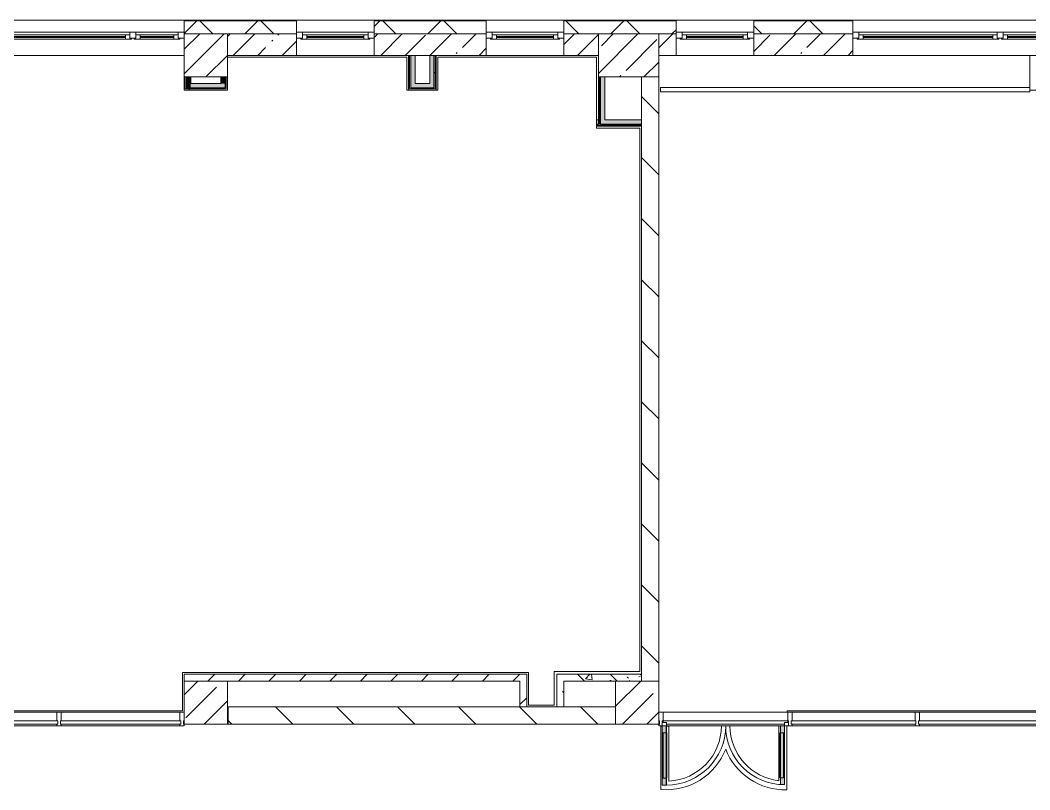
# Model space of a CAD drawing. Header units: millimetres. Extents: x 35363 to 232034, y -8553 to 29000.
# Drawn here: x 208673 to 220374, y 12640 to 21558 of the extents above; entities that cross this region are included whole.
import ezdxf

# ---------------------------------------------------------------- set-up
doc = ezdxf.new("R2010")
doc.units = ezdxf.units.MM
for name, color, linetype, lineweight, true_color in [('A-DETL-GENF-2', 7, 'Continuous', 5, 0xe2e2e2), ('A-DETL-GENF-3', 7, 'Continuous', 5, 0xaaaaaa), ('A-DOOR-3', 7, 'Continuous', 5, 0xaaaaaa), ('A-FLOR-1', 7, 'Continuous', 5, 0xaaaaaa), ('I-WALL-1', 7, 'Continuous', 5, 0xe7e7e7), ('I-WALL-2', 7, 'Continuous', 9, 0xe7e7e7), ('I-WALL-5', 7, 'Continuous', 5, 0x787878)]:
    doc.layers.add(name, color=color, linetype=linetype, lineweight=lineweight, true_color=true_color)
for name, color, linetype, lineweight in [('A-GLAZ-2', 7, 'Continuous', 5), ('A-GLAZ-CURT-2', 7, 'Continuous', 5), ('A-GLAZ-CWMG-2', 7, 'Continuous', 5), ('A-WALL', 7, 'Continuous', 9), ('A-WALL-2', 7, 'Continuous', 5), ('I-WALL-3', 7, 'Continuous', 5), ('S-COLS-1', 7, 'Continuous', 5)]:
    doc.layers.add(name, color=color, linetype=linetype, lineweight=lineweight)
pattern_1 = [(45, (105024.03, 0), (-285.1231, 285.1231), []), (45, (105309.15, 0), (-285.1231, 285.1231), [504.031, -100.806, 16.764, -84.042])]
pattern_2 = [(135, (105024.03, 0), (-353.5534, -353.5534), [])]
pattern_3 = [(135, (105024, 0), (-377.1708, -377.1708), [533.4, -88.9, 17.78, -88.9]), (135, (105024, 376.94), (-377.1708, -377.1708), []), (50, (105024.03, 0), (637.6445, -55.7866), [66.675, -733.425]), (355, (105024, 0), (-123.3494, 668.6992), [53.34, -586.74]), (100.451, (105077.16, -4.65), (514.299, 612.908), [56.665, -623.315]), (46.184, (105024, 177.8), (948.7764, -147.1497), [100.012, -1100.137]), (96.636, (105103.1, 165.5), (830.909, 865.997), [84.998, -934.973]), (351.184, (105024, 177.8), (830.918, 865.988), [80.01, -880.11]), (21, (105112.93, 133.35), (530.6506, -357.9283), [66.675, -733.425]), (326, (105112.9, 133.35), (216.308, 644.6585), [53.34, -586.74]), (71.451, (105157.15, 103.5), (746.9596, 286.7243), [56.665, -623.315]), (37.5, (105024.03, 0), (10.81053, 295.9426), [16.764, -562.864, 16.764, -578.866, -588.962]), (37.5, (105024.03, 0), (10.81053, 295.9426), [-1175.258, 16.764, -572.198]), (7.5, (105024.03, 0), (233.8692, 350.63175), [16.764, -322.834, 16.764, -549.529, -224.472]), (7.5, (105024.03, 0), (233.8692, 350.63175), [-905.891, 16.764, -207.708]), (327.5, (104825.78, 0), (474.5678, -20.0513), [16.764, -205.486, 16.764, -676.656, -920.115]), (327.5, (104825.78, 0), (474.5678, -20.0513), [-915.67, 16.764, -903.351]), (317.5, (104736.9, 0), (518.4522, 88.9934), [16.764, -272.161, 16.764, -443.738, -653.415]), (317.5, (104736.9, 0), (518.4522, 88.9934), [-749.427, 16.764, -636.651])]
pattern_4 = [(45, (105024, 0), (-530.33, 530.33), []), (135, (105024, 0), (-530.33, -530.33), [])]
pattern_5 = [(45, (105024.03, 0), (-176.7767, 176.7767), [])]

# ---------------------------------------------------------------- blocks, each defined once
blk = doc.blocks.new('120_Окно_СКБ_1Ст - 120_Окно_СКБ_1Ст 900х2500_h_ с форточкой-22877787-2_6_2_птичка')
at = {"layer": 'A-GLAZ-2'}
for p, q in [((-450, -127), (-450, -57)), ((-450, -57), (-380, -57)), ((450, -57), (-450, -57)), ((-380, -57), (-380, -127)), ((380, -87), (-380, -87)), ((-380, -87), (-380, -127)), ((-330, -137), (-330, -87)), ((-330, -107), (330, -107)), ((330, -117), (-330, -117)), ((330, -137), (330, -87)), ((380, -127), (380, -57)), ((380, -57), (450, -57)), ((380, -127), (380, -87)), ((450, -57), (450, -127)), ((-380, -127), (-450, -127)), ((-450, -127), (-400, -127)), ((-380, -127), (-400, -127)), ((-400, -127), (-400, -137)), ((-400, -137), (400, -137)), ((400, -137), (-400, -137)), ((450, -127), (380, -127)), ((400, -127), (380, -127)), ((400, -127), (450, -127)), ((400, -137), (400, -127))]:
    blk.add_line(p, q, dxfattribs=at)
blk = doc.blocks.new('120_Окно_СКБ_2Ст_Фрамуга сверху - 120_Окно_СКБ_2Ст_2300х2500_h_ ДОО-23103760-2_6_2_птичка')
at = {"layer": 'A-GLAZ-2'}
for p, q in [((-1150, -127), (-1150, -57)), ((-1150, -57), (-1080, -57)), ((1150, -57), (-1150, -57)), ((-1080, -57), (-1080, -127)), ((-1080, -57), (1080, -57)), ((520, -87), (-1080, -87)), ((-1080, -87), (-1080, -127)), ((-1030, -137), (-1030, -87)), ((-1030, -107), (470, -107)), ((470, -117), (-1030, -117)), ((470, -137), (470, -87)), ((520, -127), (520, -57)), ((520, -57), (590, -57)), ((520, -127), (520, -87)), ((590, -57), (590, -127)), ((1080, -87), (590, -87)), ((590, -87), (590, -127)), ((640, -137), (640, -87)), ((640, -107), (1030, -107)), ((1030, -117), (640, -117)), ((1030, -137), (1030, -87)), ((1080, -127), (1080, -57)), ((1080, -57), (1150, -57)), ((1080, -127), (1080, -87)), ((1150, -57), (1150, -127)), ((-1080, -127), (-1150, -127)), ((-1150, -127), (-1100, -127)), ((-1080, -127), (-1100, -127)), ((-1100, -127), (-1100, -137)), ((-1100, -137), (540, -137)), ((540, -137), (-1100, -137)), ((590, -127), (520, -127)), ((540, -127), (520, -127)), ((540, -127), (570, -127)), ((540, -127), (570, -127)), ((540, -137), (540, -127)), ((590, -127), (570, -127)), ((570, -127), (570, -137)), ((570, -137), (1100, -137)), ((1100, -137), (570, -137)), ((1150, -127), (1080, -127)), ((1100, -127), (1080, -127)), ((1100, -127), (1150, -127)), ((1100, -137), (1100, -127))]:
    blk.add_line(p, q, dxfattribs=at)
blk = doc.blocks.new('120_Окно_СКБ_2Ст_Фрамуга сверху - 120_Окно_СКБ_2Ст_2300х2500_h_ ДОО-V146-2_6_2_птичка')
at = {"layer": 'A-GLAZ-2'}
for p, q in [((-1150, -127), (-1150, -57)), ((-1150, -57), (-1080, -57)), ((1150, -57), (-1150, -57)), ((-1080, -57), (-1080, -127)), ((-1080, -57), (1080, -57)), ((520, -87), (-1080, -87)), ((-1080, -87), (-1080, -127)), ((-1030, -137), (-1030, -87)), ((-1030, -107), (470, -107)), ((470, -117), (-1030, -117)), ((470, -137), (470, -87)), ((520, -127), (520, -57)), ((520, -57), (590, -57)), ((520, -127), (520, -87)), ((590, -57), (590, -127)), ((1080, -87), (590, -87)), ((590, -87), (590, -127)), ((640, -137), (640, -87)), ((640, -107), (1030, -107)), ((1030, -117), (640, -117)), ((1030, -137), (1030, -87)), ((1080, -127), (1080, -57)), ((1080, -57), (1150, -57)), ((1080, -127), (1080, -87)), ((1150, -57), (1150, -127)), ((-1080, -127), (-1150, -127)), ((-1150, -127), (-1100, -127)), ((-1080, -127), (-1100, -127)), ((-1100, -127), (-1100, -137)), ((-1100, -137), (540, -137)), ((540, -137), (-1100, -137)), ((590, -127), (520, -127)), ((540, -127), (520, -127)), ((540, -127), (570, -127)), ((540, -127), (570, -127)), ((540, -137), (540, -127)), ((590, -127), (570, -127)), ((570, -127), (570, -137)), ((570, -137), (1100, -137)), ((1100, -137), (570, -137)), ((1150, -127), (1080, -127)), ((1100, -127), (1080, -127)), ((1100, -127), (1150, -127)), ((1100, -137), (1100, -127))]:
    blk.add_line(p, q, dxfattribs=at)
blk = doc.blocks.new('BSC_Колонна _Прямоугольная - 500х500-23282986-2_6_2_птичка')
at = {"layer": 'S-COLS-1'}
h = blk.add_hatch(dxfattribs=at)
h.set_pattern_fill('FP_158', color=256, style=0, pattern_type=2)
h.set_pattern_definition([(45, (-105800, -21150), (-285.1231, 285.1231), []), (45, (-105514.88, -21150), (-285.1231, 285.1231), [504.031, -100.806, 16.764, -84.042])])
h.paths.add_polyline_path([(-250, -250), (250, -250), (250, 250), (-250, 250), (-250, 66)])
for p, q in [((250, 250), (-250, 250)), ((-250, 250), (-250, -250)), ((250, -250), (250, 250)), ((-250, -250), (250, -250))]:
    blk.add_line(p, q, dxfattribs=at)
blk = doc.blocks.new('BSC_Колонна _Прямоугольная - 700х500-V172-2_6_2_птичка')
at = {"layer": 'S-COLS-1'}
h = blk.add_hatch(dxfattribs=at)
h.set_pattern_fill('FP_170', color=256, style=0, pattern_type=2)
h.set_pattern_definition([(45, (-110700, -21150), (-285.1231, 285.1231), []), (45, (-110414.88, -21150), (-285.1231, 285.1231), [504.031, -100.806, 16.764, -84.042])])
h.paths.add_polyline_path([(-350, -250), (350, -250), (350, 250), (-350, 250), (-350, 66)])
for p, q in [((350, 250), (-350, 250)), ((-350, 250), (-350, -250)), ((350, -250), (350, 250)), ((-350, -250), (350, -250))]:
    blk.add_line(p, q, dxfattribs=at)
blk = doc.blocks.new('Прямоугольный импост - Импост структурный с накладкой - 160мм Темный-30756008-2_6_2_птичка')
at = {"layer": 'A-GLAZ-CWMG-2'}
for p, q in [((-50, 0), (-50, 17)), ((-50, 17), (0, 17)), ((-40, 0), (-50, 0)), ((-40, -40), (-40, 0)), ((0, 0), (-10, 0)), ((-10, 0), (-10, -40)), ((0, 17), (0, 0)), ((-50, -140), (-50, -40)), ((-50, -40), (-40, -40)), ((-10, -40), (0, -40)), ((0, -40), (0, -140)), ((0, -140), (-50, -140))]:
    blk.add_line(p, q, dxfattribs=at)
blk = doc.blocks.new('Системная панель - Стекло - 40мм-32427251-2_6_2_птичка')
at = {"layer": 'A-GLAZ-CURT-2'}
h = blk.add_hatch(dxfattribs=at)
h.set_pattern_fill('FP_187', color=256, style=0, pattern_type=2)
h.set_pattern_definition([(45, (-105312.5, -12900), (-1414.214, 1414.214), [1000, -3000]), (45, (-106312.5, -13400), (-1414.214, 1414.214), [3000, -1000]), (45, (-104312.5, -13900), (-1414.214, 1414.214), [1000, -3000])])
h.paths.add_polyline_path([(-460, 0), (697, 0), (697, 40), (-697, 40), (-697, 0)])
for p, q in [((697, 40), (-697, 40)), ((-697, 40), (-697, 0)), ((697, 0), (697, 40)), ((-697, 0), (697, 0))]:
    blk.add_line(p, q, dxfattribs=at)
blk = doc.blocks.new('Прямоугольный импост - Импост структурный с накладкой - 160мм Темный-32427249-2_6_2_птичка')
at = {"layer": 'A-GLAZ-CWMG-2'}
for p, q in [((105500, 13540), (104125, 13540)), ((105500, 13383), (104125, 13383))]:
    blk.add_line(p, q, dxfattribs=at)
blk = doc.blocks.new('Системная панель - Стекло - 40мм-32427252-2_6_2_птичка')
at = {"layer": 'A-GLAZ-CURT-2'}
for p, q in [((720, 40), (-720, 40)), ((-720, 40), (-720, 0)), ((-720, 0), (720, 0)), ((720, 0), (720, 40))]:
    blk.add_line(p, q, dxfattribs=at)
blk = doc.blocks.new('Прямоугольный импост - Импост структурный с накладкой - 160мм Темный-32427250-2_6_2_птичка')
at = {"layer": 'A-GLAZ-CWMG-2'}
for p, q in [((104075, 13540), (102655, 13540)), ((104075, 13383), (102655, 13383))]:
    blk.add_line(p, q, dxfattribs=at)
blk = doc.blocks.new('Прямоугольный импост - Импост структурный с накладкой - 160мм Темный-30755591-2_6_2_птичка')
at = {"layer": 'A-GLAZ-CWMG-2'}
for p, q in [((-25, 0), (-25, 17)), ((-25, 17), (25, 17)), ((-15, 0), (-25, 0)), ((-15, -40), (-15, 0)), ((25, 0), (15, 0)), ((15, 0), (15, -40)), ((25, 17), (25, 0)), ((-25, -140), (-25, -40)), ((-25, -40), (-15, -40)), ((15, -40), (25, -40)), ((25, -40), (25, -140)), ((25, -140), (-25, -140))]:
    blk.add_line(p, q, dxfattribs=at)
blk = doc.blocks.new('Прямоугольный импост - Импост структурный с накладкой - 160мм Темный-32356295-2_6_2_птичка')
at = {"layer": 'A-GLAZ-CWMG-2'}
for p, q in [((-50, 40), (-50, 140)), ((-50, 140), (0, 140)), ((0, 140), (0, 40)), ((-40, 40), (-50, 40)), ((-40, 20), (-40, 40)), ((-10, 40), (-10, 0)), ((0, 40), (-10, 40)), ((-10, 0), (0, 0)), ((0, 0), (0, -17)), ((0, -17), (-40, -17))]:
    blk.add_line(p, q, dxfattribs=at)
blk = doc.blocks.new('Системная панель - Стекло - 40мм-32428871-2_6_2_птичка')
at = {"layer": 'A-GLAZ-CURT-2'}
for p, q in [((749, 0), (-749, 0)), ((-749, 0), (-749, -40)), ((749, -40), (749, 0)), ((-749, -40), (749, -40))]:
    blk.add_line(p, q, dxfattribs=at)
blk = doc.blocks.new('Дверь_Витражная_остекление_ - ВВ-23-32429828-2_6_2_птичка')
at = {"layer": 'A-DETL-GENF-2'}
for points in [[(687.5, 705), (687.5, 20), (732.5, 20), (732.5, 705)], [(-682.5, 700), (-682.5, 20), (-637.5, 20), (-637.5, 700)]]:
    blk.add_hatch(color=256, dxfattribs=at).paths.add_polyline_path(points)
at = {"layer": 'A-DETL-GENF-3'}
for p, q in [((732.5, 705), (687.5, 705)), ((687.5, 705), (687.5, 20)), ((732.5, 705), (687.5, 705)), ((687.5, 705), (687.5, 20)), ((732.5, 705), (732.5, 20)), ((732.5, 20), (732.5, 705)), ((-682.5, 700), (-637.5, 700)), ((-682.5, 700), (-682.5, 20)), ((-637.5, 700), (-682.5, 700)), ((-682.5, 700), (-682.5, 20)), ((-682.5, 620), (-637.5, 620)), ((-672.5, 620), (-672.5, 100)), ((-637.5, 700), (-637.5, 20)), ((-637.5, 20), (-637.5, 700)), ((-628.5, 620), (-628.5, 100)), ((678.5, 625), (678.5, 100)), ((732.5, 625), (687.5, 625)), ((722.5, 625), (722.5, 100)), ((-682.5, 100), (-637.5, 100)), ((-637.5, 20), (-682.5, 20)), ((-682.5, 20), (-637.5, 20)), ((732.5, 100), (687.5, 100))]:
    blk.add_line(p, q, dxfattribs=at)
at = {"layer": 'A-DOOR-3'}
for p, q in [((682.5, 705), (682.5, 20)), ((-682.5, 700), (-682.5, 20)), ((-682.5, 20), (-732.5, 20)), ((-732.5, 20), (-732.5, -20)), ((-682.5, -20), (-682.5, 20)), ((732.5, 20), (682.5, 20)), ((682.5, 20), (682.5, -20)), ((732.5, -20), (732.5, 20)), ((-732.5, -20), (-682.5, -20)), ((682.5, -20), (732.5, -20))]:
    blk.add_line(p, q, dxfattribs=at)
for centre, radius, start, end in [((682.5, 20), 685, 90, 180), ((-682.5, 20), 680, 360, 90)]:
    blk.add_arc(centre, radius, start, end, dxfattribs=at)
blk = doc.blocks.new('Прямоугольный импост - Импост структурный с накладкой - 160мм Темный-32428730-2_6_2_птичка')
at = {"layer": 'A-GLAZ-CWMG-2'}
for p, q in [((111101, 13540), (112546, 13540)), ((111101, 13420), (111101, 13440)), ((111101, 13440), (112546, 13440)), ((111141, 13400), (112506, 13400)), ((111141, 13383), (112506, 13383)), ((112546, 13440), (112546, 13420))]:
    blk.add_line(p, q, dxfattribs=at)
blk = doc.blocks.new('Прямоугольный импост - Импост структурный с накладкой - 160мм Темный-32428868-2_6_2_птичка')
at = {"layer": 'A-GLAZ-CWMG-2'}
for p, q in [((114071, 13540), (115549, 13540)), ((114071, 13383), (115549, 13383))]:
    blk.add_line(p, q, dxfattribs=at)
blk = doc.blocks.new('Системная панель - Стекло - 40мм-32428872-2_6_2_птичка')
at = {"layer": 'A-GLAZ-CURT-2'}
h = blk.add_hatch(dxfattribs=at)
h.set_pattern_fill('FP_188', color=256, style=0, pattern_type=2)
h.set_pattern_definition([(225, (113808, 12900), (1414.214, -1414.214), [1000, -3000]), (225, (114808, 13400), (1414.214, -1414.214), [3000, -1000]), (225, (112808, 13900), (1414.214, -1414.214), [1000, -3000])])
h.paths.add_polyline_path([(-723, 0), (-723, -40), (722, -40), (722, 0), (-611, 0)])
for p, q in [((722, 0), (-723, 0)), ((-723, 0), (-723, -40)), ((722, -40), (722, 0)), ((-723, -40), (722, -40))]:
    blk.add_line(p, q, dxfattribs=at)
blk = doc.blocks.new('Прямоугольный импост - Импост структурный с накладкой - 160мм Темный-32428869-2_6_2_птичка')
at = {"layer": 'A-GLAZ-CWMG-2'}
for p, q in [((112596, 13540), (114021, 13540)), ((112596, 13383), (114021, 13383))]:
    blk.add_line(p, q, dxfattribs=at)
blk = doc.blocks.new('Прямоугольный импост - Импост структурный с накладкой - 160мм Темный-32356291-2_6_2_птичка')
at = {"layer": 'A-GLAZ-CWMG-2'}
for p, q in [((-25, 40), (-25, 140)), ((-25, 140), (25, 140)), ((25, 140), (25, 40)), ((-15, 40), (-25, 40)), ((-25, -17), (-25, 0)), ((-25, 0), (-15, 0)), ((-15, 0), (-15, 40)), ((15, 40), (15, 20)), ((25, 40), (15, 40)), ((15, -17), (-25, -17))]:
    blk.add_line(p, q, dxfattribs=at)
blk = doc.blocks.new('Прямоугольный импост - Импост структурный с накладкой - 160мм Темный-30755836-2_6_2_птичка')
at = {"layer": 'A-GLAZ-CWMG-2'}
for p, q in [((-25, 40), (-25, 140)), ((-25, 140), (25, 140)), ((25, 140), (25, 40)), ((-15, 40), (-25, 40)), ((-25, -17), (-25, 0)), ((-25, 0), (-15, 0)), ((-15, 0), (-15, 40)), ((15, 40), (15, 0)), ((25, 40), (15, 40)), ((15, 0), (25, 0)), ((25, 0), (25, -17)), ((25, -17), (-25, -17))]:
    blk.add_line(p, q, dxfattribs=at)

msp = doc.modelspace()

# ---------------------------------------------------------------- hatches: boundary and pattern name
at = {"layer": 'A-WALL-2'}
h = msp.add_hatch(dxfattribs=at)
h.set_pattern_fill('FP_83', color=256, style=0, pattern_type=2)
h.set_pattern_definition([(45, (105024.03, 0), (-353.5534, 353.5534), []), (135, (105024.03, 0), (-353.5534, -353.5534), [])])
h.paths.add_polyline_path([(230104, 21400), (230254, 21400), (230254, 21550), (225174.2, 21550), (225174.2, 21400), (229420.4, 21400)])
h.paths.add_polyline_path([(211074, 21400), (211874.5, 21400), (211874.5, 21550), (210574.2, 21550), (210574.2, 21400)])
h.paths.add_polyline_path([(212774.5, 21400), (214074.5, 21400), (214074.5, 21550), (212774.5, 21550)])
h.paths.add_polyline_path([(215374, 21400), (216274, 21400), (216274, 21550), (214974.5, 21550), (214974.5, 21400)])
h.paths.add_polyline_path([(224274.2, 21400), (224274.2, 21550), (222924.5, 21550), (222924.5, 21400), (223953.8, 21400)])
h.paths.add_polyline_path([(221124.5, 21400), (222024.5, 21400), (222024.5, 21550), (220624.5, 21550), (220624.5, 21400)])
h.paths.add_polyline_path([(217174, 21400), (218324.5, 21400), (218324.5, 21550), (217174, 21550)])
h.paths.add_polyline_path([(207553.9, 21400), (208274.2, 21400), (208274.2, 21550), (207074, 21550), (207074, 21400)])
h.paths.add_polyline_path([(203909.5, 21400), (206174, 21400), (206174, 21550), (201634, 21550), (201634, 21400), (202087.3, 21400)])
h.paths.add_polyline_path([(198334, 21400), (198334, 21550), (198084, 21550), (198084, 21400)])
at = {"layer": 'I-WALL-1'}
msp.add_hatch(color=256, dxfattribs=at).paths.add_polyline_path([(215449, 20404), (215449, 20900), (215399, 20900), (215399, 20404)])
at = {"layer": 'I-WALL-2'}
for points in [[(213249, 20774), (213249, 21150), (213199, 21150), (213199, 20774)], [(213469, 20824), (213469, 21150), (213419, 21150), (213419, 20824)], [(210649, 20774), (210649, 20900), (210599, 20900), (210599, 20774)], [(211049, 20824), (211049, 20900), (210999, 20900), (210999, 20824)], [(210649, 20774), (211049, 20774), (211049, 20824), (210649, 20824)], [(213249, 20774), (213469, 20774), (213469, 20824), (213249, 20824)]]:
    msp.add_hatch(color=256, dxfattribs=at).paths.add_polyline_path(points)
h = msp.add_hatch(color=256, dxfattribs=at)
h.paths.add_polyline_path([(215354, 20354), (215374, 20354), (215374, 20404), (215354, 20404)])
h.paths.add_polyline_path([(215874, 20354), (215874, 20404), (215399, 20404), (215399, 20354), (215753.8, 20354)])
at = {"layer": 'I-WALL-3'}
h = msp.add_hatch(dxfattribs=at)
h.set_pattern_fill('FP_91', color=256, style=0, pattern_type=2)
h.set_pattern_definition(pattern_1)
h.paths.add_polyline_path([(222024.5, 21150), (222024.5, 21400), (221124.5, 21400), (221124.5, 21150), (221220.5, 21150)])
h.paths.add_polyline_path([(222924.5, 21150), (224274.2, 21150), (224274.2, 21400), (222924.5, 21400), (222924.5, 21215.7)])
h.paths.add_polyline_path([(226231.5, 21150), (226234, 21150), (226234, 21400), (225874, 21400), (225874, 21150)])
h.paths.add_polyline_path([(218324.5, 21150), (218324.5, 21400), (217174, 21400), (217174, 21150)])
h.paths.add_polyline_path([(213174, 21150), (214074.5, 21150), (214074.5, 21400), (212774.5, 21400), (212774.5, 21150), (213020.5, 21150)])
h.paths.add_polyline_path([(206161.5, 21150), (206174, 21150), (206174, 21400), (205824, 21400), (205824, 21150), (206149, 21150)])
h.paths.add_polyline_path([(208274.2, 21150), (208274.2, 21400), (207074, 21400), (207074, 21150), (207553.9, 21150)])
h.paths.add_polyline_path([(211874.5, 21150), (211874.5, 21400), (211074, 21400), (211074, 21150), (211198.3, 21150)])
h.paths.add_polyline_path([(214974.5, 21150), (215374, 21150), (215374, 21400), (214974.5, 21400), (214974.5, 21215.7)])
h.paths.add_polyline_path([(216074, 21150), (216274, 21150), (216274, 21400), (216074, 21400), (216074, 21215.7)])
h = msp.add_hatch(dxfattribs=at)
h.set_pattern_fill('FP_183', color=256, style=0, pattern_type=2)
h.set_pattern_definition(pattern_4)
h.paths.add_polyline_path([(213469, 20774), (213481.5, 20774), (213476.1, 21150), (213469, 21150), (213469, 20824)])
h = msp.add_hatch(dxfattribs=at)
h.set_pattern_fill('FP_183', color=256, style=0, pattern_type=2)
h.set_pattern_definition(pattern_4)
h.paths.add_polyline_path([(213494, 20761.5), (213494, 21150), (213481.5, 21150), (213481.5, 20761.5)])
h = msp.add_hatch(dxfattribs=at)
h.set_pattern_fill('FP_94', color=256, style=0, pattern_type=2)
h.set_pattern_definition(pattern_2)
h.paths.add_polyline_path([(216074, 13900), (216074, 20900), (215874, 20900), (215874, 13900)])
h = msp.add_hatch(dxfattribs=at)
h.set_pattern_fill('FP_183', color=256, style=0, pattern_type=2)
h.set_pattern_definition(pattern_4)
h.paths.add_polyline_path([(210742.8, 20749), (211074, 20749), (211074, 20761.5), (210586.5, 20761.5), (210586.5, 20749), (210649, 20749)])
h = msp.add_hatch(dxfattribs=at)
h.set_pattern_fill('FP_183', color=256, style=0, pattern_type=2)
h.set_pattern_definition(pattern_4)
h.paths.add_polyline_path([(210649, 20761.5), (211061.5, 20761.5), (211061.5, 20774), (210599, 20774), (210599, 20761.5)])
h = msp.add_hatch(dxfattribs=at)
h.set_pattern_fill('FP_183', color=256, style=0, pattern_type=2)
h.set_pattern_definition(pattern_4)
h.paths.add_polyline_path([(215874, 20341.5), (215874, 20354), (215354, 20354), (215354, 20341.5), (215753.8, 20341.5)])
h = msp.add_hatch(dxfattribs=at)
h.set_pattern_fill('FP_183', color=256, style=0, pattern_type=2)
h.set_pattern_definition(pattern_4)
h.paths.add_polyline_path([(215354, 20329), (215874, 20329), (215874, 20341.5), (215354, 20341.5)])
h = msp.add_hatch(dxfattribs=at)
h.set_pattern_fill('FP_95', color=256, style=0, pattern_type=2)
h.set_pattern_definition(pattern_5)
h.paths.add_polyline_path([(214544, 13900), (214544, 13980), (210574, 13980), (210574, 13900), (214464, 13900)])
h = msp.add_hatch(dxfattribs=at)
h.set_pattern_fill('FP_95', color=256, style=0, pattern_type=2)
h.set_pattern_definition(pattern_5)
h.paths.add_polyline_path([(214544, 13600), (214544, 13900), (214464, 13900), (214464, 13600)])
h = msp.add_hatch(dxfattribs=at)
h.set_pattern_fill('FP_94', color=256, style=0, pattern_type=2)
h.set_pattern_definition(pattern_2)
h.paths.add_polyline_path([(213931.6, 13400), (215574, 13400), (215574, 13600), (211084, 13600), (211084, 13400), (213020.5, 13400)])
at = {"layer": 'I-WALL-5'}
h = msp.add_hatch(dxfattribs=at)
h.set_pattern_fill('FP_100', color=256, style=0, pattern_type=2)
h.set_pattern_definition(pattern_3)
h.paths.add_polyline_path([(214974, 13600), (214974, 13980), (214894, 13980), (214894, 13600)])
h = msp.add_hatch(dxfattribs=at)
h.set_pattern_fill('FP_100', color=256, style=0, pattern_type=2)
h.set_pattern_definition(pattern_3)
h.paths.add_polyline_path([(215874, 13900), (215874, 13980), (214974, 13980), (214974, 13900), (215753.8, 13900)])
at = {"layer": 'S-COLS-1'}
h = msp.add_hatch(dxfattribs=at)
h.set_pattern_fill('FP_91', color=256, style=0, pattern_type=2)
h.set_pattern_definition(pattern_1)
h.paths.add_polyline_path([(210574, 13400), (211074, 13400), (211074, 13900), (210574, 13900), (210574, 13577.7)])
h = msp.add_hatch(dxfattribs=at)
h.set_pattern_fill('FP_91', color=256, style=0, pattern_type=2)
h.set_pattern_definition(pattern_1)
h.paths.add_polyline_path([(216074, 13400), (216074, 13900), (215574, 13900), (215574, 13400), (215753.8, 13400)])

# ---------------------------------------------------------------- linework, layer by layer
at = {"layer": 'A-FLOR-1'}
for p, q in [((213153, 21130), (211074, 21130)), ((213153, 20748), (213153, 21130)), ((215353, 21130), (213515, 21130)), ((213515, 21130), (213515, 20748)), ((215353, 20308), (215353, 21130)), ((213515, 20748), (213153, 20748)), ((215853, 20308), (215353, 20308)), ((215853, 14011), (215853, 20308)), ((210554, 13557), (210554, 14000)), ((210554, 14000), (214564, 14000)), ((214564, 14000), (214564, 13620)), ((214863, 13620), (214863, 14011)), ((214863, 14011), (215853, 14011)), ((214564, 13620), (214863, 13620)), ((207679, 13557), (210554, 13557)), ((217564, 13540), (217564, 13557)), ((217564, 13557), (220624, 13557)), ((211084, 13400), (211074, 13400)), ((216074, 13400.5), (216084.9, 13400.5)), ((216114.5, 13378.5), (216099.9, 13378.5)), ((216099.9, 13378.5), (216099.9, 12642.4)), ((216189.2, 13378.5), (216159.5, 13378.5)), ((216189.2, 12740.7), (216189.2, 13378.5)), ((216899.5, 13380), (216799.5, 13380)), ((217529.5, 13381.5), (217464.8, 13381.5)), ((217464.8, 13381.5), (217464.8, 12744.4)), ((217557.1, 12640.2), (217557.1, 13380))]:
    msp.add_line(p, q, dxfattribs=at)
for centre, radius, start, end in [((216159.5, 13380), 640, 272.66078, 0), ((217539.5, 13380), 640, 180, 263.29215), ((216159.5, 13380), 740, 265.37807, 338.81722), ((217539.5, 13380), 740, 201.18278, 271.36364)]:
    msp.add_arc(centre, radius, start, end, dxfattribs=at)
at = {"layer": 'A-WALL'}
for p, q in [((211874.5, 21553), (210574.2, 21553)), ((211874.5, 21550), (210574.2, 21550)), ((214074.5, 21553), (212774.5, 21553)), ((214074.5, 21550), (212774.5, 21550)), ((216274, 21553), (214974.5, 21553)), ((216274, 21550), (214974.5, 21550)), ((218324.5, 21553), (217174, 21553)), ((218324.5, 21550), (217174, 21550)), ((211874.5, 21400), (211074, 21400)), ((214074.5, 21400), (212774.5, 21400)), ((215374, 21400), (214974.5, 21400)), ((216274, 21400), (216074, 21400)), ((218324.5, 21400), (217174, 21400)), ((213249, 21150), (213174, 21150)), ((213186.5, 20761.5), (213186.5, 21150)), ((213199, 20774), (213199, 21150)), ((213494, 21150), (213419, 21150)), ((213469, 21150), (213469, 20774)), ((213481.5, 21150), (213481.5, 20761.5)), ((210586.5, 20761.5), (210586.5, 20900)), ((210599, 20774), (210599, 20900)), ((211049, 20900), (211049, 20774)), ((211061.5, 20900), (211061.5, 20761.5)), ((215386.5, 20900), (215386.5, 20354)), ((215399, 20900), (215399, 20354)), ((211061.5, 20761.5), (210586.5, 20761.5)), ((211049, 20774), (210599, 20774)), ((213481.5, 20761.5), (213186.5, 20761.5)), ((213469, 20774), (213199, 20774)), ((215374, 20404), (215374, 20354)), ((215374, 20354), (215354, 20354)), ((215874, 20341.5), (215354, 20341.5)), ((215874, 20354), (215399, 20354)), ((215874, 13900), (215874, 13980)), ((214464, 13600), (214544, 13600))]:
    msp.add_line(p, q, dxfattribs=at)
at = {"layer": 'A-WALL-2'}
for p, q in [((216274, 21558), (201634, 21558)), ((210574.2, 21558), (210574.2, 21400)), ((211874.5, 21400), (211874.5, 21558)), ((212774.5, 21558), (212774.5, 21400)), ((214074.5, 21400), (214074.5, 21558)), ((214974.5, 21558), (214974.5, 21400)), ((216274, 21400), (216274, 21558)), ((230262, 21558), (216274, 21558)), ((217174, 21558), (217174, 21400)), ((218324.5, 21400), (218324.5, 21558))]:
    msp.add_line(p, q, dxfattribs=at)
at = {"layer": 'I-WALL-3'}
for p, q in [((211874.5, 21150), (211874.5, 21400)), ((212774.5, 21400), (212774.5, 21150)), ((214074.5, 21150), (214074.5, 21400)), ((214974.5, 21400), (214974.5, 21150)), ((216274, 21150), (216274, 21400)), ((217174, 21400), (217174, 21150)), ((218324.5, 21150), (218324.5, 21400)), ((210574, 21150), (206174, 21150)), ((213174, 21150), (211074, 21150)), ((213174, 21150), (213174, 20749)), ((213249, 21150), (213419, 21150)), ((213249, 20824), (213249, 21150)), ((213419, 21150), (213419, 20824)), ((215374, 21150), (213494, 21150)), ((213494, 20749), (213494, 21150)), ((216074, 21150), (220624.5, 21150)), ((220374.5, 21150), (220374.5, 20728)), ((210574, 20900), (210574, 20749)), ((210649, 20824), (210649, 20900)), ((210999, 20900), (210999, 20824)), ((211074, 20749), (211074, 20900)), ((215374, 20900), (215374, 20404)), ((215449, 20404), (215449, 20900)), ((215874, 20900), (215874, 13980)), ((216074, 13900), (216074, 20900)), ((210574, 20749), (211074, 20749)), ((210999, 20824), (210649, 20824)), ((213174, 20749), (213494, 20749)), ((213419, 20824), (213249, 20824)), ((216095, 20778), (220374.5, 20778)), ((216095, 20778), (216095, 20728)), ((220374.5, 20728), (216095, 20728)), ((220374.5, 20749), (221124.5, 20749)), ((215374, 20404), (215354, 20404)), ((215354, 20404), (215354, 20329)), ((215874, 20404), (215449, 20404)), ((215354, 20329), (215874, 20329)), ((214544, 13980), (210574, 13980)), ((210574, 13980), (210574, 13900)), ((214544, 13600), (214544, 13980)), ((214894, 13980), (214894, 13600)), ((215874, 13980), (214894, 13980)), ((210574, 13900), (214464, 13900)), ((214464, 13900), (214464, 13600)), ((214974, 13600), (214974, 13900)), ((214974, 13900), (216074, 13900)), ((214464, 13600), (211084, 13600)), ((211084, 13600), (211084, 13400)), ((215574, 13600), (214544, 13600)), ((215574, 13400), (215574, 13600)), ((211084, 13400), (215574, 13400))]:
    msp.add_line(p, q, dxfattribs=at)
at = {"layer": 'S-COLS-1'}
for p, q in [((211074, 13900), (210574, 13900)), ((210574, 13900), (210574, 13400)), ((211074, 13400), (211074, 13900)), ((215874, 13900), (215574, 13900)), ((215574, 13900), (215574, 13600)), ((216074, 13900), (215874, 13900)), ((216074, 13400), (216074, 13900)), ((215574, 13600), (215574, 13400)), ((210574, 13400), (211074, 13400)), ((215574, 13400), (216074, 13400))]:
    msp.add_line(p, q, dxfattribs=at)

# ---------------------------------------------------------------- block references
at = {"layer": 'A-DOOR-3', "rotation": 180}
msp.add_blockref('Дверь_Витражная_остекление_ - ВВ-23-32429828-2_6_2_птичка', (216847, 13400), dxfattribs=at)
at = {"layer": 'A-GLAZ-2'}
for name, p in [('120_Окно_СКБ_2Ст_Фрамуга сверху - 120_Окно_СКБ_2Ст_2300х2500_h_ ДОО-23103760-2_6_2_птичка', (209424.2, 21475)), ('120_Окно_СКБ_1Ст - 120_Окно_СКБ_1Ст 900х2500_h_ с форточкой-22877787-2_6_2_птичка', (212324.5, 21475)), ('120_Окно_СКБ_1Ст - 120_Окно_СКБ_1Ст 900х2500_h_ с форточкой-22877787-2_6_2_птичка', (214524.5, 21475)), ('120_Окно_СКБ_1Ст - 120_Окно_СКБ_1Ст 900х2500_h_ с форточкой-22877787-2_6_2_птичка', (216724, 21475)), ('120_Окно_СКБ_2Ст_Фрамуга сверху - 120_Окно_СКБ_2Ст_2300х2500_h_ ДОО-V146-2_6_2_птичка', (219474.5, 21475))]:
    msp.add_blockref(name, p, dxfattribs=at)
at = {"layer": 'A-GLAZ-CURT-2'}
for name, p in [('Системная панель - Стекло - 40мм-32427252-2_6_2_птичка', (208389, 13400)), ('Системная панель - Стекло - 40мм-32427251-2_6_2_птичка', (209836.5, 13400))]:
    msp.add_blockref(name, p, dxfattribs=at)
at = {"layer": 'A-GLAZ-CURT-2', "rotation": 180}
for name, p in [('Системная панель - Стекло - 40мм-32428872-2_6_2_птичка', (218332, 13400)), ('Системная панель - Стекло - 40мм-32428871-2_6_2_птичка', (219834, 13400))]:
    msp.add_blockref(name, p, dxfattribs=at)
at = {"layer": 'A-GLAZ-CWMG-2'}
for name in ['Прямоугольный импост - Импост структурный с накладкой - 160мм Темный-32427250-2_6_2_птичка', 'Прямоугольный импост - Импост структурный с накладкой - 160мм Темный-32427249-2_6_2_птичка', 'Прямоугольный импост - Импост структурный с накладкой - 160мм Темный-32428730-2_6_2_птичка', 'Прямоугольный импост - Импост структурный с накладкой - 160мм Темный-32428869-2_6_2_птичка', 'Прямоугольный импост - Импост структурный с накладкой - 160мм Темный-32428868-2_6_2_птичка']:
    msp.add_blockref(name, (105024, 0), dxfattribs=at)
at = {"layer": 'A-GLAZ-CWMG-2', "extrusion": (0, 0, -1), "rotation": 180}
for name, p in [('Прямоугольный импост - Импост структурный с накладкой - 160мм Темный-30755591-2_6_2_птичка', (-209124, 13400)), ('Прямоугольный импост - Импост структурный с накладкой - 160мм Темный-30756008-2_6_2_птичка', (-210574, 13400))]:
    msp.add_blockref(name, p, dxfattribs=at)
at = {"layer": 'A-GLAZ-CWMG-2', "extrusion": (0, 0, -1)}
for name, p in [('Прямоугольный импост - Импост структурный с накладкой - 160мм Темный-32356295-2_6_2_птичка', (-216074.5, 13400)), ('Прямоугольный импост - Импост структурный с накладкой - 160мм Темный-32356291-2_6_2_птичка', (-217594.5, 13400)), ('Прямоугольный импост - Импост структурный с накладкой - 160мм Темный-30755836-2_6_2_птичка', (-219069.5, 13400))]:
    msp.add_blockref(name, p, dxfattribs=at)
at = {"layer": 'S-COLS-1'}
for name, p in [('BSC_Колонна _Прямоугольная - 500х500-23282986-2_6_2_птичка', (210824, 21150)), ('BSC_Колонна _Прямоугольная - 700х500-V172-2_6_2_птичка', (215724, 21150))]:
    msp.add_blockref(name, p, dxfattribs=at)

doc.saveas('drawing.dxf')
